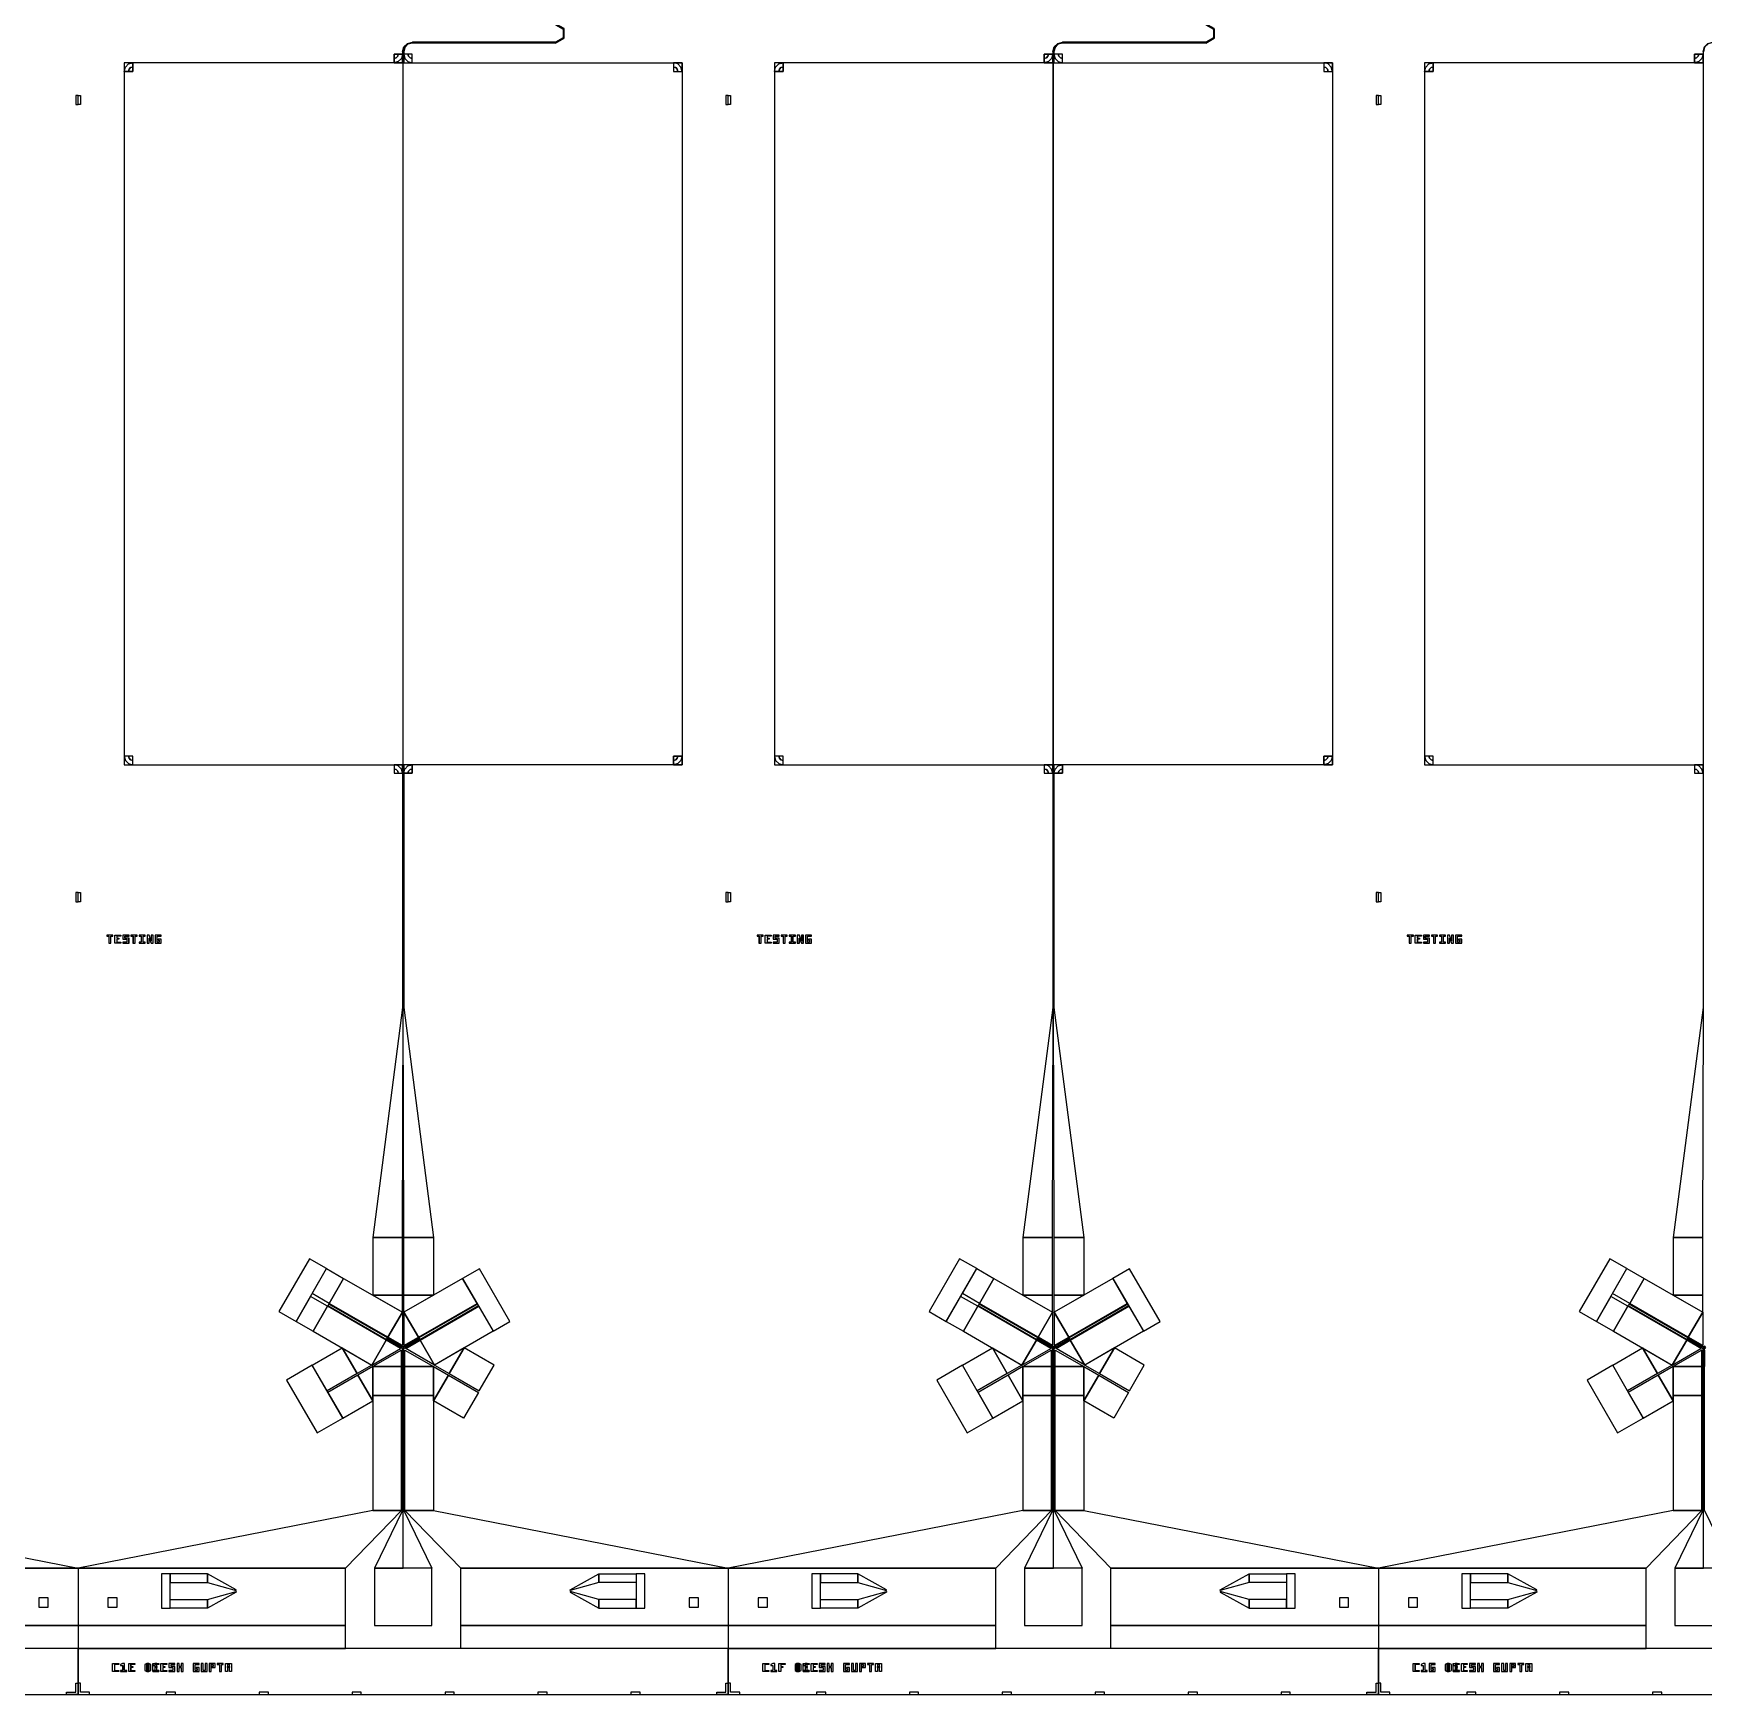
# Model space of a CAD drawing. Extents: x -50899 to 50899, y -48295 to 50898.
# Drawn here: x -14513 to 0, y -24250 to -9814 of the extents above; entities that cross this region are included whole.
import ezdxf

# ---------------------------------------------------------------- set-up
doc = ezdxf.new("R2010")
doc.units = 0

# ---------------------------------------------------------------- blocks, each defined once
blk = doc.blocks.new('C1D')
for points in [[(5550, 13717), (5550, 13797), (5530, 13797), (5530, 13717), (5550, 13717)], [(5550, 6789), (5550, 6869), (5530, 6869), (5530, 6789), (5550, 6789)], [(5818, 6430), (5835, 6430), (5835, 6491), (5852, 6491), (5852, 6500), (5800, 6500), (5800, 6491), (5818, 6491), (5818, 6430), (5818, 6430)], [(5870, 6430), (5870, 6500), (5922, 6500), (5922, 6491), (5888, 6491), (5888, 6474), (5905, 6474), (5905, 6465), (5888, 6465), (5888, 6439), (5922, 6439), (5922, 6430), (5870, 6430), (5870, 6430)], [(5940, 6430), (5992, 6430), (5992, 6474), (5958, 6474), (5958, 6491), (5992, 6491), (5992, 6500), (5940, 6500), (5940, 6465), (5975, 6465), (5975, 6439), (5940, 6439), (5940, 6430), (5940, 6430)], [(6028, 6430), (6045, 6430), (6045, 6491), (6062, 6491), (6062, 6500), (6010, 6500), (6010, 6491), (6028, 6491), (6028, 6430), (6028, 6430)], [(6080, 6430), (6132, 6430), (6132, 6439), (6115, 6439), (6115, 6491), (6132, 6491), (6132, 6500), (6080, 6500), (6080, 6491), (6098, 6491), (6098, 6439), (6080, 6439), (6080, 6430), (6080, 6430)], [(6150, 6430), (6168, 6430), (6168, 6474), (6185, 6430), (6202, 6430), (6202, 6500), (6185, 6500), (6185, 6448), (6168, 6500), (6150, 6500), (6150, 6430), (6150, 6430)], [(6220, 6430), (6272, 6430), (6272, 6465), (6246, 6465), (6246, 6456), (6255, 6456), (6255, 6439), (6238, 6439), (6238, 6491), (6272, 6491), (6272, 6500), (6220, 6500), (6220, 6430), (6220, 6430)], [(3225, 1000), (2740, 1500), (2990, 1500), (5550, 1000), (3225, 1000)], [(3225, 500), (3225, 1000), (5550, 1000), (5550, 500), (3225, 500)], [(5210, 740), (5210, 660), (5290, 660), (5290, 740), (5210, 740)], [(3225, 300), (3225, 500), (5550, 500), (5550, 300), (3225, 300)], [(5550, -100), (5550, 300), (-100, 300), (-100, -100), (5550, -100)], [(6200, 100), (6200, 170), (6252, 170), (6252, 161), (6218, 161), (6218, 144), (6235, 144), (6235, 135), (6218, 135), (6218, 109), (6252, 109), (6252, 100), (6200, 100), (6200, 100)], [(6270, 100), (6270, 170), (6322, 170), (6322, 161), (6288, 161), (6288, 144), (6305, 144), (6305, 135), (6288, 135), (6288, 109), (6322, 109), (6322, 100), (6270, 100), (6270, 100)], [(6340, 100), (6392, 100), (6392, 144), (6358, 144), (6358, 161), (6392, 161), (6392, 170), (6340, 170), (6340, 135), (6375, 135), (6375, 109), (6340, 109), (6340, 100), (6340, 100)], [(6410, 100), (6428, 100), (6428, 135), (6445, 135), (6445, 100), (6462, 100), (6462, 170), (6445, 170), (6445, 144), (6428, 144), (6428, 170), (6410, 170), (6410, 100), (6410, 100)], [(6550, 100), (6602, 100), (6602, 135), (6576, 135), (6576, 126), (6585, 126), (6585, 109), (6568, 109), (6568, 161), (6602, 161), (6602, 170), (6550, 170), (6550, 100), (6550, 100)], [(6620, 100), (6672, 100), (6672, 170), (6655, 170), (6655, 109), (6638, 109), (6638, 170), (6620, 170), (6620, 100), (6620, 100)], [(6690, 100), (6708, 100), (6708, 170), (6690, 170), (6690, 100)], [(6708, 135), (6742, 135), (6742, 170), (6708, 170), (6708, 161), (6725, 161), (6725, 144), (6708, 144), (6708, 135)], [(6778, 100), (6795, 100), (6795, 161), (6812, 161), (6812, 170), (6760, 170), (6760, 161), (6778, 161), (6778, 100), (6778, 100)], [(6830, 100), (6830, 170), (6882, 170), (6882, 100), (6865, 100), (6865, 161), (6848, 161), (6848, 100), (6830, 100)], [(5550, -100), (5450, -100), (5450, -80), (5530, -80), (5530, 0), (5550, 0), (5550, -100)], [(6848, 135), (6848, 144), (6865, 144), (6865, 135), (6848, 135)]]:
    blk.add_lwpolyline(points)
blk = doc.blocks.new('C1E')
for points in [[(4050, 14251), (4123, 14293), (4123, 14378), (4050, 14420), (4050, 14417), (4121, 14376), (4121, 14295), (4050, 14254), (4050, 14251)], [(4050, 14257), (4118, 14296), (4118, 14375), (4050, 14414), (4050, 14411), (4115, 14373), (4115, 14298), (4050, 14260), (4050, 14257)], [(2720, 14176), (2732, 14218), (2763, 14249), (2805, 14260), (2805, 14257), (2764, 14246), (2734, 14216), (2724, 14176), (2720, 14176)], [(2726, 14176), (2737, 14215), (2766, 14244), (2805, 14254), (2805, 14251), (2767, 14241), (2740, 14213), (2730, 14176), (2726, 14176)], [(2805, 14257), (4050, 14257), (4050, 14260), (2805, 14260), (2805, 14257)], [(2805, 14254), (4050, 14254), (4050, 14251), (2805, 14251), (2805, 14254)], [(2724, 7981), (2724, 14081), (301, 14081), (301, 7981), (2724, 7981)], [(301, 14081), (301, 14006), (376, 14006), (376, 14081), (301, 14081)], [(301, 14006), (311, 14043), (338, 14071), (376, 14081), (376, 14043), (357, 14038), (344, 14024), (338, 14006), (301, 14006)], [(2720, 14081), (2720, 14156), (2646, 14156), (2646, 14081), (2720, 14081)], [(2720, 14156), (2710, 14118), (2683, 14091), (2646, 14081), (2646, 14118), (2664, 14123), (2678, 14137), (2683, 14156), (2720, 14156)], [(2683, 14156), (2678, 14137), (2664, 14123), (2646, 14118), (2646, 14156), (2646, 14156), (2646, 14156), (2646, 14156), (2683, 14156)], [(2724, 14081), (2724, 14176), (2720, 14176), (2720, 14081), (2724, 14081)], [(2726, 7981), (2726, 14081), (5149, 14081), (5149, 7981), (2726, 7981)], [(2726, 14081), (2726, 14176), (2730, 14176), (2730, 14081), (2726, 14081)], [(2804, 14081), (2804, 14156), (2730, 14156), (2730, 14081), (2804, 14081)], [(2730, 14156), (2740, 14118), (2767, 14091), (2804, 14081), (2804, 14118), (2786, 14123), (2772, 14137), (2767, 14156), (2730, 14156)], [(2767, 14156), (2772, 14137), (2786, 14123), (2804, 14118), (2804, 14156), (2804, 14156), (2804, 14156), (2804, 14156), (2767, 14156)], [(5074, 14081), (5074, 14006), (5149, 14006), (5149, 14081), (5074, 14081)], [(5149, 14006), (5139, 14043), (5112, 14071), (5074, 14081), (5074, 14043), (5093, 14038), (5106, 14024), (5112, 14006), (5149, 14006)], [(338, 14006), (344, 14024), (357, 14038), (376, 14043), (376, 14006), (376, 14006), (376, 14006), (376, 14006), (338, 14006)], [(5112, 14006), (5106, 14024), (5093, 14038), (5074, 14043), (5074, 14006), (5074, 14006), (5074, 14006), (5074, 14006), (5112, 14006)], [(-100, 13717), (-100, 13797), (-80, 13797), (-80, 13717), (-100, 13717)], [(5550, 13717), (5550, 13797), (5530, 13797), (5530, 13717), (5550, 13717)], [(376, 7981), (376, 8056), (301, 8056), (301, 7981), (376, 7981)], [(301, 8056), (311, 8018), (338, 7991), (376, 7981), (376, 8018), (357, 8023), (344, 8037), (338, 8056), (301, 8056)], [(338, 8056), (344, 8037), (357, 8023), (376, 8018), (376, 8056), (376, 8056), (376, 8056), (376, 8056), (338, 8056)], [(5149, 7981), (5149, 8056), (5074, 8056), (5074, 7981), (5149, 7981)], [(5149, 8056), (5139, 8018), (5112, 7991), (5074, 7981), (5074, 8018), (5093, 8023), (5106, 8037), (5112, 8056), (5149, 8056)], [(5112, 8056), (5106, 8037), (5093, 8023), (5074, 8018), (5074, 8056), (5074, 8056), (5074, 8056), (5074, 8056), (5112, 8056)], [(2646, 7981), (2646, 7906), (2720, 7906), (2720, 7981), (2646, 7981)], [(2720, 7906), (2710, 7943), (2683, 7971), (2646, 7981), (2646, 7943), (2664, 7938), (2678, 7924), (2683, 7906), (2720, 7906)], [(2683, 7906), (2678, 7924), (2664, 7938), (2646, 7943), (2646, 7906), (2646, 7906), (2646, 7906), (2646, 7906), (2683, 7906)], [(2724, 5871), (2724, 7981), (2720, 7981), (2720, 5871), (2724, 5871)], [(2726, 5871), (2726, 7981), (2730, 7981), (2730, 5871), (2726, 5871)], [(2730, 7981), (2730, 7906), (2804, 7906), (2804, 7981), (2730, 7981)], [(2730, 7906), (2740, 7943), (2767, 7971), (2804, 7981), (2804, 7943), (2786, 7938), (2772, 7924), (2767, 7906), (2730, 7906)], [(2767, 7906), (2772, 7924), (2786, 7938), (2804, 7943), (2804, 7906), (2804, 7906), (2804, 7906), (2804, 7906), (2767, 7906)], [(-100, 6789), (-100, 6869), (-80, 6869), (-80, 6789), (-100, 6789)], [(5550, 6789), (5550, 6869), (5530, 6869), (5530, 6789), (5550, 6789)], [(5818, 6430), (5835, 6430), (5835, 6491), (5852, 6491), (5852, 6500), (5800, 6500), (5800, 6491), (5818, 6491), (5818, 6430), (5818, 6430)], [(5870, 6430), (5870, 6500), (5922, 6500), (5922, 6491), (5888, 6491), (5888, 6474), (5905, 6474), (5905, 6465), (5888, 6465), (5888, 6439), (5922, 6439), (5922, 6430), (5870, 6430), (5870, 6430)], [(5940, 6430), (5992, 6430), (5992, 6474), (5958, 6474), (5958, 6491), (5992, 6491), (5992, 6500), (5940, 6500), (5940, 6465), (5975, 6465), (5975, 6439), (5940, 6439), (5940, 6430), (5940, 6430)], [(6028, 6430), (6045, 6430), (6045, 6491), (6062, 6491), (6062, 6500), (6010, 6500), (6010, 6491), (6028, 6491), (6028, 6430), (6028, 6430)], [(6080, 6430), (6132, 6430), (6132, 6439), (6115, 6439), (6115, 6491), (6132, 6491), (6132, 6500), (6080, 6500), (6080, 6491), (6098, 6491), (6098, 6439), (6080, 6439), (6080, 6430), (6080, 6430)], [(6150, 6430), (6168, 6430), (6168, 6474), (6185, 6430), (6202, 6430), (6202, 6500), (6185, 6500), (6185, 6448), (6168, 6500), (6150, 6500), (6150, 6430), (6150, 6430)], [(6220, 6430), (6272, 6430), (6272, 6465), (6246, 6465), (6246, 6456), (6255, 6456), (6255, 6439), (6238, 6439), (6238, 6491), (6272, 6491), (6272, 6500), (6220, 6500), (6220, 6430), (6220, 6430)], [(2718, 3871), (2724, 5871), (2720, 5871), (2460, 3871), (2718, 3871)], [(2732, 3871), (2726, 5871), (2730, 5871), (2990, 3871), (2732, 3871)], [(2718, 3371), (2718, 3871), (2460, 3871), (2460, 3371), (2718, 3371)], [(2732, 3371), (2732, 3871), (2990, 3871), (2990, 3371), (2732, 3371)], [(2059, 3602), (1910, 3688), (1645, 3229), (1794, 3143), (2059, 3602)], [(2083, 3300), (1934, 3386), (2059, 3602), (2208, 3516), (2083, 3300)], [(2592, 3005), (2083, 3300), (2208, 3516), (2718, 3222), (2592, 3005)], [(2858, 3005), (3367, 3300), (3242, 3516), (2732, 3222), (2858, 3005)], [(3507, 3057), (3652, 3141), (3387, 3600), (3242, 3516), (3507, 3057)], [(2068, 3274), (1919, 3360), (1794, 3143), (1943, 3057), (2068, 3274)], [(2718, 3222), (2718, 3371), (2460, 3371), (2718, 3222), (2718, 3222)], [(2732, 3222), (2732, 3371), (2990, 3371), (2732, 3222), (2732, 3222)], [(2578, 2979), (2068, 3274), (1943, 3057), (2452, 2763), (2578, 2979)], [(2589, 2999), (2079, 3293), (2071, 3280), (2581, 2986), (2589, 2999)], [(2718, 2933), (2592, 3005), (2718, 3222), (2718, 2933), (2718, 2933)], [(2732, 2933), (2858, 3005), (2732, 3222), (2732, 2933), (2732, 2933)], [(2869, 2986), (3379, 3280), (3371, 3293), (2861, 2999), (2869, 2986)], [(2872, 2979), (3382, 3274), (3507, 3057), (2998, 2763), (2872, 2979)], [(2324, 2689), (2064, 2539), (1935, 2762), (2195, 2912), (2324, 2689)], [(2452, 2763), (2324, 2689), (2195, 2912), (2452, 2763), (2452, 2763)], [(2702, 2907), (2578, 2979), (2452, 2763), (2702, 2907), (2702, 2907)], [(2710, 2920), (2585, 2992), (2581, 2986), (2706, 2914), (2710, 2920)], [(2710, 2920), (2585, 2992), (2589, 2999), (2714, 2927), (2710, 2920)], [(2725, 2920), (2714, 2927), (2706, 2914), (2718, 2907), (2725, 2920)], [(2725, 2907), (2725, 2920), (2725, 2920), (2718, 2907), (2725, 2907)], [(2732, 2894), (2732, 2907), (2718, 2907), (2718, 2894), (2732, 2894)], [(2732, 2907), (2744, 2914), (2736, 2927), (2725, 2920), (2732, 2907)], [(2725, 2907), (2725, 2920), (2725, 2920), (2732, 2907), (2725, 2907)], [(2740, 2920), (2865, 2992), (2861, 2999), (2736, 2927), (2740, 2920)], [(2740, 2920), (2865, 2992), (2869, 2986), (2744, 2914), (2740, 2920)], [(2748, 2907), (2872, 2979), (2998, 2763), (2748, 2907), (2748, 2907)], [(2998, 2763), (3126, 2689), (3255, 2912), (2998, 2763), (2998, 2763)], [(3126, 2689), (3386, 2539), (3515, 2762), (3255, 2912), (3126, 2689)], [(1935, 2762), (1712, 2633), (1977, 2174), (2200, 2303), (1935, 2762)], [(2710, 2750), (2710, 2894), (2710, 2894), (2460, 2750), (2710, 2750)], [(2725, 2750), (2725, 2894), (2718, 2894), (2718, 2750), (2725, 2750)], [(2725, 2750), (2725, 2894), (2732, 2894), (2732, 2750), (2725, 2750)], [(2740, 2750), (2740, 2894), (2740, 2894), (2990, 2750), (2740, 2750)], [(2331, 2676), (2071, 2526), (2200, 2303), (2460, 2453), (2331, 2676)], [(2460, 2750), (2331, 2676), (2460, 2453), (2460, 2750), (2460, 2750)], [(2710, 2500), (2710, 2750), (2460, 2750), (2460, 2500), (2710, 2500)], [(2732, 2500), (2732, 2750), (2718, 2750), (2718, 2500), (2732, 2500)], [(2740, 2500), (2740, 2750), (2990, 2750), (2990, 2500), (2740, 2500)], [(2990, 2750), (3119, 2676), (2990, 2453), (2990, 2750), (2990, 2750)], [(3119, 2676), (3379, 2526), (3250, 2303), (2990, 2453), (3119, 2676)], [(2710, 1500), (2710, 2500), (2460, 2500), (2460, 1500), (2710, 1500)], [(2732, 1500), (2732, 2500), (2718, 2500), (2718, 1500), (2732, 1500)], [(2740, 1500), (2740, 2500), (2990, 2500), (2990, 1500), (2740, 1500)], [(2225, 1000), (2710, 1500), (2460, 1500), (-100, 1000), (2225, 1000)], [(2725, 1000), (2725, 1500), (2718, 1500), (2475, 1000), (2725, 1000)], [(2725, 1000), (2725, 1500), (2732, 1500), (2975, 1000), (2725, 1000)], [(3225, 1000), (2740, 1500), (2990, 1500), (5550, 1000), (3225, 1000)], [(2225, 500), (2225, 1000), (-100, 1000), (-100, 500), (2225, 500)], [(625, 650), (700, 650), (700, 950), (625, 950), (625, 650)], [(625, 650), (700, 650), (700, 950), (625, 950), (625, 650)], [(700, 875), (1025, 875), (1025, 950), (700, 950), (700, 875)], [(700, 875), (1025, 875), (1025, 950), (700, 950), (700, 875)], [(1025, 875), (1275, 805), (1275, 810), (1025, 950), (1025, 875)], [(1025, 875), (1275, 805), (1275, 810), (1025, 950), (1025, 875)], [(2975, 500), (2975, 1000), (2475, 1000), (2475, 500), (2975, 500)], [(3225, 500), (3225, 1000), (5550, 1000), (5550, 500), (3225, 500)], [(4425, 875), (4175, 805), (4175, 810), (4425, 950), (4425, 875)], [(4425, 875), (4175, 805), (4175, 810), (4425, 950), (4425, 875)], [(4750, 875), (4425, 875), (4425, 950), (4750, 950), (4750, 875)], [(4750, 875), (4425, 875), (4425, 950), (4750, 950), (4750, 875)], [(4825, 950), (4750, 950), (4750, 650), (4825, 650), (4825, 950)], [(4825, 950), (4750, 950), (4750, 650), (4825, 650), (4825, 950)], [(160, 740), (160, 660), (240, 660), (240, 740), (160, 740)], [(1025, 725), (1275, 795), (1275, 790), (1025, 650), (1025, 725)], [(1025, 725), (1275, 795), (1275, 790), (1025, 650), (1025, 725)], [(4425, 725), (4175, 795), (4175, 790), (4425, 650), (4425, 725)], [(4425, 725), (4175, 795), (4175, 790), (4425, 650), (4425, 725)], [(5210, 740), (5210, 660), (5290, 660), (5290, 740), (5210, 740)], [(700, 725), (1025, 725), (1025, 650), (700, 650), (700, 725)], [(700, 725), (1025, 725), (1025, 650), (700, 650), (700, 725)], [(4750, 725), (4425, 725), (4425, 650), (4750, 650), (4750, 725)], [(4750, 725), (4425, 725), (4425, 650), (4750, 650), (4750, 725)], [(2225, 300), (2225, 500), (-100, 500), (-100, 300), (2225, 300)], [(3225, 300), (3225, 500), (5550, 500), (5550, 300), (3225, 300)], [(5550, -100), (5550, 300), (-100, 300), (-100, -100), (5550, -100)], [(200, 100), (200, 170), (252, 170), (252, 161), (218, 161), (218, 109), (252, 109), (252, 100), (200, 100), (200, 100)], [(270, 100), (322, 100), (322, 109), (305, 109), (305, 170), (288, 170), (270, 161), (270, 152), (288, 152), (288, 109), (270, 109), (270, 100), (270, 100)], [(340, 100), (340, 170), (392, 170), (392, 161), (358, 161), (358, 144), (375, 144), (375, 135), (358, 135), (358, 109), (392, 109), (392, 100), (340, 100), (340, 100)], [(6200, 100), (6200, 170), (6252, 170), (6252, 161), (6218, 161), (6218, 144), (6235, 144), (6235, 135), (6218, 135), (6218, 109), (6252, 109), (6252, 100), (6200, 100), (6200, 100)], [(6270, 100), (6270, 170), (6322, 170), (6322, 161), (6288, 161), (6288, 144), (6305, 144), (6305, 135), (6288, 135), (6288, 109), (6322, 109), (6322, 100), (6270, 100), (6270, 100)], [(6340, 100), (6392, 100), (6392, 144), (6358, 144), (6358, 161), (6392, 161), (6392, 170), (6340, 170), (6340, 135), (6375, 135), (6375, 109), (6340, 109), (6340, 100), (6340, 100)], [(6410, 100), (6428, 100), (6428, 135), (6445, 135), (6445, 100), (6462, 100), (6462, 170), (6445, 170), (6445, 144), (6428, 144), (6428, 170), (6410, 170), (6410, 100), (6410, 100)], [(6550, 100), (6602, 100), (6602, 135), (6576, 135), (6576, 126), (6585, 126), (6585, 109), (6568, 109), (6568, 161), (6602, 161), (6602, 170), (6550, 170), (6550, 100), (6550, 100)], [(6620, 100), (6672, 100), (6672, 170), (6655, 170), (6655, 109), (6638, 109), (6638, 170), (6620, 170), (6620, 100), (6620, 100)], [(6690, 100), (6708, 100), (6708, 170), (6690, 170), (6690, 100)], [(6708, 135), (6742, 135), (6742, 170), (6708, 170), (6708, 161), (6725, 161), (6725, 144), (6708, 144), (6708, 135)], [(6778, 100), (6795, 100), (6795, 161), (6812, 161), (6812, 170), (6760, 170), (6760, 161), (6778, 161), (6778, 100), (6778, 100)], [(6830, 100), (6830, 170), (6882, 170), (6882, 100), (6865, 100), (6865, 161), (6848, 161), (6848, 100), (6830, 100)], [(-100, -100), (0, -100), (0, -80), (-80, -80), (-80, 0), (-100, 0), (-100, -100)], [(5550, -100), (5450, -100), (5450, -80), (5530, -80), (5530, 0), (5550, 0), (5550, -100)], [(6848, 135), (6848, 144), (6865, 144), (6865, 135), (6848, 135)], [(667, -100), (747, -100), (747, -80), (667, -80), (667, -100)], [(1474, -100), (1554, -100), (1554, -80), (1474, -80), (1474, -100)], [(2281, -100), (2361, -100), (2361, -80), (2281, -80), (2281, -100)], [(3089, -100), (3169, -100), (3169, -80), (3089, -80), (3089, -100)], [(3896, -100), (3976, -100), (3976, -80), (3896, -80), (3896, -100)], [(4703, -100), (4783, -100), (4783, -80), (4703, -80), (4703, -100)]]:
    blk.add_lwpolyline(points)
blk = doc.blocks.new('C1F')
for points in [[(4050, 14251), (4123, 14293), (4123, 14378), (4050, 14420), (4050, 14417), (4121, 14376), (4121, 14295), (4050, 14254), (4050, 14251)], [(4050, 14257), (4118, 14296), (4118, 14375), (4050, 14414), (4050, 14411), (4115, 14373), (4115, 14298), (4050, 14260), (4050, 14257)], [(2720, 14176), (2732, 14218), (2763, 14249), (2805, 14260), (2805, 14257), (2764, 14246), (2734, 14216), (2724, 14176), (2720, 14176)], [(2726, 14176), (2737, 14215), (2766, 14244), (2805, 14254), (2805, 14251), (2767, 14241), (2740, 14213), (2730, 14176), (2726, 14176)], [(2805, 14257), (4050, 14257), (4050, 14260), (2805, 14260), (2805, 14257)], [(2805, 14254), (4050, 14254), (4050, 14251), (2805, 14251), (2805, 14254)], [(2724, 7981), (2724, 14081), (301, 14081), (301, 7981), (2724, 7981)], [(301, 14081), (301, 14006), (376, 14006), (376, 14081), (301, 14081)], [(301, 14006), (311, 14043), (338, 14071), (376, 14081), (376, 14043), (357, 14038), (344, 14024), (338, 14006), (301, 14006)], [(2720, 14081), (2720, 14156), (2646, 14156), (2646, 14081), (2720, 14081)], [(2720, 14156), (2710, 14118), (2683, 14091), (2646, 14081), (2646, 14118), (2664, 14123), (2678, 14137), (2683, 14156), (2720, 14156)], [(2683, 14156), (2678, 14137), (2664, 14123), (2646, 14118), (2646, 14156), (2646, 14156), (2646, 14156), (2646, 14156), (2683, 14156)], [(2724, 14081), (2724, 14176), (2720, 14176), (2720, 14081), (2724, 14081)], [(2726, 7981), (2726, 14081), (5149, 14081), (5149, 7981), (2726, 7981)], [(2726, 14081), (2726, 14176), (2730, 14176), (2730, 14081), (2726, 14081)], [(2804, 14081), (2804, 14156), (2730, 14156), (2730, 14081), (2804, 14081)], [(2730, 14156), (2740, 14118), (2767, 14091), (2804, 14081), (2804, 14118), (2786, 14123), (2772, 14137), (2767, 14156), (2730, 14156)], [(2767, 14156), (2772, 14137), (2786, 14123), (2804, 14118), (2804, 14156), (2804, 14156), (2804, 14156), (2804, 14156), (2767, 14156)], [(5074, 14081), (5074, 14006), (5149, 14006), (5149, 14081), (5074, 14081)], [(5149, 14006), (5139, 14043), (5112, 14071), (5074, 14081), (5074, 14043), (5093, 14038), (5106, 14024), (5112, 14006), (5149, 14006)], [(338, 14006), (344, 14024), (357, 14038), (376, 14043), (376, 14006), (376, 14006), (376, 14006), (376, 14006), (338, 14006)], [(5112, 14006), (5106, 14024), (5093, 14038), (5074, 14043), (5074, 14006), (5074, 14006), (5074, 14006), (5074, 14006), (5112, 14006)], [(-100, 13717), (-100, 13797), (-80, 13797), (-80, 13717), (-100, 13717)], [(5550, 13717), (5550, 13797), (5530, 13797), (5530, 13717), (5550, 13717)], [(376, 7981), (376, 8056), (301, 8056), (301, 7981), (376, 7981)], [(301, 8056), (311, 8018), (338, 7991), (376, 7981), (376, 8018), (357, 8023), (344, 8037), (338, 8056), (301, 8056)], [(338, 8056), (344, 8037), (357, 8023), (376, 8018), (376, 8056), (376, 8056), (376, 8056), (376, 8056), (338, 8056)], [(5149, 7981), (5149, 8056), (5074, 8056), (5074, 7981), (5149, 7981)], [(5149, 8056), (5139, 8018), (5112, 7991), (5074, 7981), (5074, 8018), (5093, 8023), (5106, 8037), (5112, 8056), (5149, 8056)], [(5112, 8056), (5106, 8037), (5093, 8023), (5074, 8018), (5074, 8056), (5074, 8056), (5074, 8056), (5074, 8056), (5112, 8056)], [(2646, 7981), (2646, 7906), (2720, 7906), (2720, 7981), (2646, 7981)], [(2720, 7906), (2710, 7943), (2683, 7971), (2646, 7981), (2646, 7943), (2664, 7938), (2678, 7924), (2683, 7906), (2720, 7906)], [(2683, 7906), (2678, 7924), (2664, 7938), (2646, 7943), (2646, 7906), (2646, 7906), (2646, 7906), (2646, 7906), (2683, 7906)], [(2724, 5871), (2724, 7981), (2720, 7981), (2720, 5871), (2724, 5871)], [(2726, 5871), (2726, 7981), (2730, 7981), (2730, 5871), (2726, 5871)], [(2730, 7981), (2730, 7906), (2804, 7906), (2804, 7981), (2730, 7981)], [(2730, 7906), (2740, 7943), (2767, 7971), (2804, 7981), (2804, 7943), (2786, 7938), (2772, 7924), (2767, 7906), (2730, 7906)], [(2767, 7906), (2772, 7924), (2786, 7938), (2804, 7943), (2804, 7906), (2804, 7906), (2804, 7906), (2804, 7906), (2767, 7906)], [(-100, 6789), (-100, 6869), (-80, 6869), (-80, 6789), (-100, 6789)], [(5550, 6789), (5550, 6869), (5530, 6869), (5530, 6789), (5550, 6789)], [(5818, 6430), (5835, 6430), (5835, 6491), (5852, 6491), (5852, 6500), (5800, 6500), (5800, 6491), (5818, 6491), (5818, 6430), (5818, 6430)], [(5870, 6430), (5870, 6500), (5922, 6500), (5922, 6491), (5888, 6491), (5888, 6474), (5905, 6474), (5905, 6465), (5888, 6465), (5888, 6439), (5922, 6439), (5922, 6430), (5870, 6430), (5870, 6430)], [(5940, 6430), (5992, 6430), (5992, 6474), (5958, 6474), (5958, 6491), (5992, 6491), (5992, 6500), (5940, 6500), (5940, 6465), (5975, 6465), (5975, 6439), (5940, 6439), (5940, 6430), (5940, 6430)], [(6028, 6430), (6045, 6430), (6045, 6491), (6062, 6491), (6062, 6500), (6010, 6500), (6010, 6491), (6028, 6491), (6028, 6430), (6028, 6430)], [(6080, 6430), (6132, 6430), (6132, 6439), (6115, 6439), (6115, 6491), (6132, 6491), (6132, 6500), (6080, 6500), (6080, 6491), (6098, 6491), (6098, 6439), (6080, 6439), (6080, 6430), (6080, 6430)], [(6150, 6430), (6168, 6430), (6168, 6474), (6185, 6430), (6202, 6430), (6202, 6500), (6185, 6500), (6185, 6448), (6168, 6500), (6150, 6500), (6150, 6430), (6150, 6430)], [(6220, 6430), (6272, 6430), (6272, 6465), (6246, 6465), (6246, 6456), (6255, 6456), (6255, 6439), (6238, 6439), (6238, 6491), (6272, 6491), (6272, 6500), (6220, 6500), (6220, 6430), (6220, 6430)], [(2718, 3871), (2724, 5871), (2720, 5871), (2460, 3871), (2718, 3871)], [(2732, 3871), (2726, 5871), (2730, 5871), (2990, 3871), (2732, 3871)], [(2718, 3371), (2718, 3871), (2460, 3871), (2460, 3371), (2718, 3371)], [(2732, 3371), (2732, 3871), (2990, 3871), (2990, 3371), (2732, 3371)], [(2059, 3602), (1910, 3688), (1645, 3229), (1794, 3143), (2059, 3602)], [(2083, 3300), (1934, 3386), (2059, 3602), (2208, 3516), (2083, 3300)], [(2592, 3005), (2083, 3300), (2208, 3516), (2718, 3222), (2592, 3005)], [(2858, 3005), (3367, 3300), (3242, 3516), (2732, 3222), (2858, 3005)], [(3507, 3057), (3652, 3141), (3387, 3600), (3242, 3516), (3507, 3057)], [(2068, 3274), (1919, 3360), (1794, 3143), (1943, 3057), (2068, 3274)], [(2718, 3222), (2718, 3371), (2460, 3371), (2718, 3222), (2718, 3222)], [(2732, 3222), (2732, 3371), (2990, 3371), (2732, 3222), (2732, 3222)], [(2578, 2979), (2068, 3274), (1943, 3057), (2452, 2763), (2578, 2979)], [(2589, 2999), (2079, 3293), (2071, 3280), (2581, 2986), (2589, 2999)], [(2718, 2933), (2592, 3005), (2718, 3222), (2718, 2933), (2718, 2933)], [(2732, 2933), (2858, 3005), (2732, 3222), (2732, 2933), (2732, 2933)], [(2869, 2986), (3379, 3280), (3371, 3293), (2861, 2999), (2869, 2986)], [(2872, 2979), (3382, 3274), (3507, 3057), (2998, 2763), (2872, 2979)], [(2324, 2689), (2064, 2539), (1935, 2762), (2195, 2912), (2324, 2689)], [(2452, 2763), (2324, 2689), (2195, 2912), (2452, 2763), (2452, 2763)], [(2702, 2907), (2578, 2979), (2452, 2763), (2702, 2907), (2702, 2907)], [(2710, 2920), (2585, 2992), (2581, 2986), (2706, 2914), (2710, 2920)], [(2710, 2920), (2585, 2992), (2589, 2999), (2714, 2927), (2710, 2920)], [(2725, 2920), (2714, 2927), (2706, 2914), (2718, 2907), (2725, 2920)], [(2725, 2907), (2725, 2920), (2725, 2920), (2718, 2907), (2725, 2907)], [(2732, 2894), (2732, 2907), (2718, 2907), (2718, 2894), (2732, 2894)], [(2732, 2907), (2744, 2914), (2736, 2927), (2725, 2920), (2732, 2907)], [(2725, 2907), (2725, 2920), (2725, 2920), (2732, 2907), (2725, 2907)], [(2740, 2920), (2865, 2992), (2861, 2999), (2736, 2927), (2740, 2920)], [(2740, 2920), (2865, 2992), (2869, 2986), (2744, 2914), (2740, 2920)], [(2748, 2907), (2872, 2979), (2998, 2763), (2748, 2907), (2748, 2907)], [(2998, 2763), (3126, 2689), (3255, 2912), (2998, 2763), (2998, 2763)], [(3126, 2689), (3386, 2539), (3515, 2762), (3255, 2912), (3126, 2689)], [(1935, 2762), (1712, 2633), (1977, 2174), (2200, 2303), (1935, 2762)], [(2710, 2750), (2710, 2894), (2710, 2894), (2460, 2750), (2710, 2750)], [(2725, 2750), (2725, 2894), (2718, 2894), (2718, 2750), (2725, 2750)], [(2725, 2750), (2725, 2894), (2732, 2894), (2732, 2750), (2725, 2750)], [(2740, 2750), (2740, 2894), (2740, 2894), (2990, 2750), (2740, 2750)], [(2331, 2676), (2071, 2526), (2200, 2303), (2460, 2453), (2331, 2676)], [(2460, 2750), (2331, 2676), (2460, 2453), (2460, 2750), (2460, 2750)], [(2710, 2500), (2710, 2750), (2460, 2750), (2460, 2500), (2710, 2500)], [(2732, 2500), (2732, 2750), (2718, 2750), (2718, 2500), (2732, 2500)], [(2740, 2500), (2740, 2750), (2990, 2750), (2990, 2500), (2740, 2500)], [(2990, 2750), (3119, 2676), (2990, 2453), (2990, 2750), (2990, 2750)], [(3119, 2676), (3379, 2526), (3250, 2303), (2990, 2453), (3119, 2676)], [(2710, 1500), (2710, 2500), (2460, 2500), (2460, 1500), (2710, 1500)], [(2732, 1500), (2732, 2500), (2718, 2500), (2718, 1500), (2732, 1500)], [(2740, 1500), (2740, 2500), (2990, 2500), (2990, 1500), (2740, 1500)], [(2225, 1000), (2710, 1500), (2460, 1500), (-100, 1000), (2225, 1000)], [(2725, 1000), (2725, 1500), (2718, 1500), (2475, 1000), (2725, 1000)], [(2725, 1000), (2725, 1500), (2732, 1500), (2975, 1000), (2725, 1000)], [(3225, 1000), (2740, 1500), (2990, 1500), (5550, 1000), (3225, 1000)], [(2225, 500), (2225, 1000), (-100, 1000), (-100, 500), (2225, 500)], [(625, 650), (700, 650), (700, 950), (625, 950), (625, 650)], [(625, 650), (700, 650), (700, 950), (625, 950), (625, 650)], [(700, 875), (1025, 875), (1025, 950), (700, 950), (700, 875)], [(700, 875), (1025, 875), (1025, 950), (700, 950), (700, 875)], [(1025, 875), (1275, 805), (1275, 810), (1025, 950), (1025, 875)], [(1025, 875), (1275, 805), (1275, 810), (1025, 950), (1025, 875)], [(2975, 500), (2975, 1000), (2475, 1000), (2475, 500), (2975, 500)], [(3225, 500), (3225, 1000), (5550, 1000), (5550, 500), (3225, 500)], [(4425, 875), (4175, 805), (4175, 810), (4425, 950), (4425, 875)], [(4425, 875), (4175, 805), (4175, 810), (4425, 950), (4425, 875)], [(4750, 875), (4425, 875), (4425, 950), (4750, 950), (4750, 875)], [(4750, 875), (4425, 875), (4425, 950), (4750, 950), (4750, 875)], [(4825, 950), (4750, 950), (4750, 650), (4825, 650), (4825, 950)], [(4825, 950), (4750, 950), (4750, 650), (4825, 650), (4825, 950)], [(160, 740), (160, 660), (240, 660), (240, 740), (160, 740)], [(1025, 725), (1275, 795), (1275, 790), (1025, 650), (1025, 725)], [(1025, 725), (1275, 795), (1275, 790), (1025, 650), (1025, 725)], [(4425, 725), (4175, 795), (4175, 790), (4425, 650), (4425, 725)], [(4425, 725), (4175, 795), (4175, 790), (4425, 650), (4425, 725)], [(5210, 740), (5210, 660), (5290, 660), (5290, 740), (5210, 740)], [(700, 725), (1025, 725), (1025, 650), (700, 650), (700, 725)], [(700, 725), (1025, 725), (1025, 650), (700, 650), (700, 725)], [(4750, 725), (4425, 725), (4425, 650), (4750, 650), (4750, 725)], [(4750, 725), (4425, 725), (4425, 650), (4750, 650), (4750, 725)], [(2225, 300), (2225, 500), (-100, 500), (-100, 300), (2225, 300)], [(3225, 300), (3225, 500), (5550, 500), (5550, 300), (3225, 300)], [(5550, -100), (5550, 300), (-100, 300), (-100, -100), (5550, -100)], [(200, 100), (200, 170), (252, 170), (252, 161), (218, 161), (218, 109), (252, 109), (252, 100), (200, 100), (200, 100)], [(270, 100), (322, 100), (322, 109), (305, 109), (305, 170), (288, 170), (270, 161), (270, 152), (288, 152), (288, 109), (270, 109), (270, 100), (270, 100)], [(340, 100), (340, 170), (392, 170), (392, 161), (358, 161), (358, 144), (375, 144), (375, 135), (358, 135), (358, 100), (340, 100), (340, 100)], [(6200, 100), (6200, 170), (6252, 170), (6252, 161), (6218, 161), (6218, 144), (6235, 144), (6235, 135), (6218, 135), (6218, 109), (6252, 109), (6252, 100), (6200, 100), (6200, 100)], [(6270, 100), (6270, 170), (6322, 170), (6322, 161), (6288, 161), (6288, 144), (6305, 144), (6305, 135), (6288, 135), (6288, 109), (6322, 109), (6322, 100), (6270, 100), (6270, 100)], [(6340, 100), (6392, 100), (6392, 144), (6358, 144), (6358, 161), (6392, 161), (6392, 170), (6340, 170), (6340, 135), (6375, 135), (6375, 109), (6340, 109), (6340, 100), (6340, 100)], [(6410, 100), (6428, 100), (6428, 135), (6445, 135), (6445, 100), (6462, 100), (6462, 170), (6445, 170), (6445, 144), (6428, 144), (6428, 170), (6410, 170), (6410, 100), (6410, 100)], [(6550, 100), (6602, 100), (6602, 135), (6576, 135), (6576, 126), (6585, 126), (6585, 109), (6568, 109), (6568, 161), (6602, 161), (6602, 170), (6550, 170), (6550, 100), (6550, 100)], [(6620, 100), (6672, 100), (6672, 170), (6655, 170), (6655, 109), (6638, 109), (6638, 170), (6620, 170), (6620, 100), (6620, 100)], [(6690, 100), (6708, 100), (6708, 170), (6690, 170), (6690, 100)], [(6708, 135), (6742, 135), (6742, 170), (6708, 170), (6708, 161), (6725, 161), (6725, 144), (6708, 144), (6708, 135)], [(6778, 100), (6795, 100), (6795, 161), (6812, 161), (6812, 170), (6760, 170), (6760, 161), (6778, 161), (6778, 100), (6778, 100)], [(6830, 100), (6830, 170), (6882, 170), (6882, 100), (6865, 100), (6865, 161), (6848, 161), (6848, 100), (6830, 100)], [(-100, -100), (0, -100), (0, -80), (-80, -80), (-80, 0), (-100, 0), (-100, -100)], [(5550, -100), (5450, -100), (5450, -80), (5530, -80), (5530, 0), (5550, 0), (5550, -100)], [(6848, 135), (6848, 144), (6865, 144), (6865, 135), (6848, 135)], [(667, -100), (747, -100), (747, -80), (667, -80), (667, -100)], [(1474, -100), (1554, -100), (1554, -80), (1474, -80), (1474, -100)], [(2281, -100), (2361, -100), (2361, -80), (2281, -80), (2281, -100)], [(3089, -100), (3169, -100), (3169, -80), (3089, -80), (3089, -100)], [(3896, -100), (3976, -100), (3976, -80), (3896, -80), (3896, -100)], [(4703, -100), (4783, -100), (4783, -80), (4703, -80), (4703, -100)]]:
    blk.add_lwpolyline(points)
blk = doc.blocks.new('C1G')
for points in [[(2720, 14176), (2732, 14218), (2763, 14249), (2805, 14260), (2805, 14257), (2764, 14246), (2734, 14216), (2724, 14176), (2720, 14176)], [(2724, 7981), (2724, 14081), (301, 14081), (301, 7981), (2724, 7981)], [(301, 14081), (301, 14006), (376, 14006), (376, 14081), (301, 14081)], [(301, 14006), (311, 14043), (338, 14071), (376, 14081), (376, 14043), (357, 14038), (344, 14024), (338, 14006), (301, 14006)], [(2720, 14081), (2720, 14156), (2646, 14156), (2646, 14081), (2720, 14081)], [(2720, 14156), (2710, 14118), (2683, 14091), (2646, 14081), (2646, 14118), (2664, 14123), (2678, 14137), (2683, 14156), (2720, 14156)], [(2683, 14156), (2678, 14137), (2664, 14123), (2646, 14118), (2646, 14156), (2646, 14156), (2646, 14156), (2646, 14156), (2683, 14156)], [(2724, 14081), (2724, 14176), (2720, 14176), (2720, 14081), (2724, 14081)], [(338, 14006), (344, 14024), (357, 14038), (376, 14043), (376, 14006), (376, 14006), (376, 14006), (376, 14006), (338, 14006)], [(-100, 13717), (-100, 13797), (-80, 13797), (-80, 13717), (-100, 13717)], [(376, 7981), (376, 8056), (301, 8056), (301, 7981), (376, 7981)], [(301, 8056), (311, 8018), (338, 7991), (376, 7981), (376, 8018), (357, 8023), (344, 8037), (338, 8056), (301, 8056)], [(338, 8056), (344, 8037), (357, 8023), (376, 8018), (376, 8056), (376, 8056), (376, 8056), (376, 8056), (338, 8056)], [(2646, 7981), (2646, 7906), (2720, 7906), (2720, 7981), (2646, 7981)], [(2720, 7906), (2710, 7943), (2683, 7971), (2646, 7981), (2646, 7943), (2664, 7938), (2678, 7924), (2683, 7906), (2720, 7906)], [(2683, 7906), (2678, 7924), (2664, 7938), (2646, 7943), (2646, 7906), (2646, 7906), (2646, 7906), (2646, 7906), (2683, 7906)], [(2724, 5871), (2724, 7981), (2720, 7981), (2720, 5871), (2724, 5871)], [(-100, 6789), (-100, 6869), (-80, 6869), (-80, 6789), (-100, 6789)], [(2718, 3871), (2724, 5871), (2720, 5871), (2460, 3871), (2718, 3871)], [(2718, 3371), (2718, 3871), (2460, 3871), (2460, 3371), (2718, 3371)], [(2059, 3602), (1910, 3688), (1645, 3229), (1794, 3143), (2059, 3602)], [(2083, 3300), (1934, 3386), (2059, 3602), (2208, 3516), (2083, 3300)], [(2592, 3005), (2083, 3300), (2208, 3516), (2718, 3222), (2592, 3005)], [(2068, 3274), (1919, 3360), (1794, 3143), (1943, 3057), (2068, 3274)], [(2718, 3222), (2718, 3371), (2460, 3371), (2718, 3222), (2718, 3222)], [(2578, 2979), (2068, 3274), (1943, 3057), (2452, 2763), (2578, 2979)], [(2589, 2999), (2079, 3293), (2071, 3280), (2581, 2986), (2589, 2999)], [(2718, 2933), (2592, 3005), (2718, 3222), (2718, 2933), (2718, 2933)], [(2324, 2689), (2064, 2539), (1935, 2762), (2195, 2912), (2324, 2689)], [(2452, 2763), (2324, 2689), (2195, 2912), (2452, 2763), (2452, 2763)], [(2702, 2907), (2578, 2979), (2452, 2763), (2702, 2907), (2702, 2907)], [(2710, 2920), (2585, 2992), (2581, 2986), (2706, 2914), (2710, 2920)], [(2710, 2920), (2585, 2992), (2589, 2999), (2714, 2927), (2710, 2920)], [(2725, 2920), (2714, 2927), (2706, 2914), (2718, 2907), (2725, 2920)], [(2725, 2907), (2725, 2920), (2725, 2920), (2718, 2907), (2725, 2907)], [(2732, 2894), (2732, 2907), (2718, 2907), (2718, 2894), (2732, 2894)], [(2732, 2907), (2744, 2914), (2736, 2927), (2725, 2920), (2732, 2907)], [(2725, 2907), (2725, 2920), (2725, 2920), (2732, 2907), (2725, 2907)], [(1935, 2762), (1712, 2633), (1977, 2174), (2200, 2303), (1935, 2762)], [(2710, 2750), (2710, 2894), (2710, 2894), (2460, 2750), (2710, 2750)], [(2725, 2750), (2725, 2894), (2718, 2894), (2718, 2750), (2725, 2750)], [(2725, 2750), (2725, 2894), (2732, 2894), (2732, 2750), (2725, 2750)], [(2331, 2676), (2071, 2526), (2200, 2303), (2460, 2453), (2331, 2676)], [(2460, 2750), (2331, 2676), (2460, 2453), (2460, 2750), (2460, 2750)], [(2710, 2500), (2710, 2750), (2460, 2750), (2460, 2500), (2710, 2500)], [(2732, 2500), (2732, 2750), (2718, 2750), (2718, 2500), (2732, 2500)], [(2710, 1500), (2710, 2500), (2460, 2500), (2460, 1500), (2710, 1500)], [(2732, 1500), (2732, 2500), (2718, 2500), (2718, 1500), (2732, 1500)], [(2225, 1000), (2710, 1500), (2460, 1500), (-100, 1000), (2225, 1000)], [(2725, 1000), (2725, 1500), (2718, 1500), (2475, 1000), (2725, 1000)], [(2725, 1000), (2725, 1500), (2732, 1500), (2975, 1000), (2725, 1000)], [(2225, 500), (2225, 1000), (-100, 1000), (-100, 500), (2225, 500)], [(625, 650), (700, 650), (700, 950), (625, 950), (625, 650)], [(625, 650), (700, 650), (700, 950), (625, 950), (625, 650)], [(700, 875), (1025, 875), (1025, 950), (700, 950), (700, 875)], [(700, 875), (1025, 875), (1025, 950), (700, 950), (700, 875)], [(1025, 875), (1275, 805), (1275, 810), (1025, 950), (1025, 875)], [(1025, 875), (1275, 805), (1275, 810), (1025, 950), (1025, 875)], [(2975, 500), (2975, 1000), (2475, 1000), (2475, 500), (2975, 500)], [(160, 740), (160, 660), (240, 660), (240, 740), (160, 740)], [(1025, 725), (1275, 795), (1275, 790), (1025, 650), (1025, 725)], [(1025, 725), (1275, 795), (1275, 790), (1025, 650), (1025, 725)], [(700, 725), (1025, 725), (1025, 650), (700, 650), (700, 725)], [(700, 725), (1025, 725), (1025, 650), (700, 650), (700, 725)], [(2225, 300), (2225, 500), (-100, 500), (-100, 300), (2225, 300)], [(5550, -100), (5550, 300), (-100, 300), (-100, -100), (5550, -100)], [(200, 100), (200, 170), (252, 170), (252, 161), (218, 161), (218, 109), (252, 109), (252, 100), (200, 100), (200, 100)], [(270, 100), (322, 100), (322, 109), (305, 109), (305, 170), (288, 170), (270, 161), (270, 152), (288, 152), (288, 109), (270, 109), (270, 100), (270, 100)], [(340, 100), (392, 100), (392, 135), (366, 135), (366, 126), (375, 126), (375, 109), (358, 109), (358, 161), (392, 161), (392, 170), (340, 170), (340, 100), (340, 100)], [(-100, -100), (0, -100), (0, -80), (-80, -80), (-80, 0), (-100, 0), (-100, -100)], [(667, -100), (747, -100), (747, -80), (667, -80), (667, -100)], [(1474, -100), (1554, -100), (1554, -80), (1474, -80), (1474, -100)], [(2281, -100), (2361, -100), (2361, -80), (2281, -80), (2281, -100)]]:
    blk.add_lwpolyline(points)

msp = doc.modelspace()

# ---------------------------------------------------------------- linework, layer by layer
for points in [[(-13858, -17720), (-13840, -17720), (-13840, -17659), (-13822, -17659), (-13822, -17650), (-13875, -17650), (-13875, -17659), (-13858, -17659), (-13858, -17720), (-13858, -17720)], [(-13805, -17720), (-13805, -17650), (-13752, -17650), (-13752, -17659), (-13788, -17659), (-13788, -17676), (-13770, -17676), (-13770, -17685), (-13788, -17685), (-13788, -17711), (-13752, -17711), (-13752, -17720), (-13805, -17720), (-13805, -17720)], [(-13735, -17720), (-13682, -17720), (-13682, -17676), (-13718, -17676), (-13718, -17659), (-13682, -17659), (-13682, -17650), (-13735, -17650), (-13735, -17685), (-13700, -17685), (-13700, -17711), (-13735, -17711), (-13735, -17720), (-13735, -17720)], [(-13648, -17720), (-13630, -17720), (-13630, -17659), (-13612, -17659), (-13612, -17650), (-13665, -17650), (-13665, -17659), (-13648, -17659), (-13648, -17720), (-13648, -17720)], [(-13595, -17720), (-13542, -17720), (-13542, -17711), (-13560, -17711), (-13560, -17659), (-13542, -17659), (-13542, -17650), (-13595, -17650), (-13595, -17659), (-13578, -17659), (-13578, -17711), (-13595, -17711), (-13595, -17720), (-13595, -17720)], [(-13525, -17720), (-13508, -17720), (-13508, -17676), (-13490, -17720), (-13472, -17720), (-13472, -17650), (-13490, -17650), (-13490, -17702), (-13508, -17650), (-13525, -17650), (-13525, -17720), (-13525, -17720)], [(-13455, -17720), (-13402, -17720), (-13402, -17685), (-13429, -17685), (-13429, -17694), (-13420, -17694), (-13420, -17711), (-13438, -17711), (-13438, -17659), (-13402, -17659), (-13402, -17650), (-13455, -17650), (-13455, -17720), (-13455, -17720)], [(-8208, -17720), (-8190, -17720), (-8190, -17659), (-8172, -17659), (-8172, -17650), (-8225, -17650), (-8225, -17659), (-8208, -17659), (-8208, -17720), (-8208, -17720)], [(-8155, -17720), (-8155, -17650), (-8102, -17650), (-8102, -17659), (-8138, -17659), (-8138, -17676), (-8120, -17676), (-8120, -17685), (-8138, -17685), (-8138, -17711), (-8102, -17711), (-8102, -17720), (-8155, -17720), (-8155, -17720)], [(-8085, -17720), (-8032, -17720), (-8032, -17676), (-8068, -17676), (-8068, -17659), (-8032, -17659), (-8032, -17650), (-8085, -17650), (-8085, -17685), (-8050, -17685), (-8050, -17711), (-8085, -17711), (-8085, -17720), (-8085, -17720)], [(-7998, -17720), (-7980, -17720), (-7980, -17659), (-7962, -17659), (-7962, -17650), (-8015, -17650), (-8015, -17659), (-7998, -17659), (-7998, -17720), (-7998, -17720)], [(-7945, -17720), (-7892, -17720), (-7892, -17711), (-7910, -17711), (-7910, -17659), (-7892, -17659), (-7892, -17650), (-7945, -17650), (-7945, -17659), (-7928, -17659), (-7928, -17711), (-7945, -17711), (-7945, -17720), (-7945, -17720)], [(-7875, -17720), (-7858, -17720), (-7858, -17676), (-7840, -17720), (-7822, -17720), (-7822, -17650), (-7840, -17650), (-7840, -17702), (-7858, -17650), (-7875, -17650), (-7875, -17720), (-7875, -17720)], [(-7805, -17720), (-7752, -17720), (-7752, -17685), (-7779, -17685), (-7779, -17694), (-7770, -17694), (-7770, -17711), (-7788, -17711), (-7788, -17659), (-7752, -17659), (-7752, -17650), (-7805, -17650), (-7805, -17720), (-7805, -17720)], [(-2558, -17720), (-2540, -17720), (-2540, -17659), (-2522, -17659), (-2522, -17650), (-2575, -17650), (-2575, -17659), (-2558, -17659), (-2558, -17720), (-2558, -17720)], [(-2505, -17720), (-2505, -17650), (-2452, -17650), (-2452, -17659), (-2488, -17659), (-2488, -17676), (-2470, -17676), (-2470, -17685), (-2488, -17685), (-2488, -17711), (-2452, -17711), (-2452, -17720), (-2505, -17720), (-2505, -17720)], [(-2435, -17720), (-2382, -17720), (-2382, -17676), (-2418, -17676), (-2418, -17659), (-2382, -17659), (-2382, -17650), (-2435, -17650), (-2435, -17685), (-2400, -17685), (-2400, -17711), (-2435, -17711), (-2435, -17720), (-2435, -17720)], [(-2348, -17720), (-2330, -17720), (-2330, -17659), (-2312, -17659), (-2312, -17650), (-2365, -17650), (-2365, -17659), (-2348, -17659), (-2348, -17720), (-2348, -17720)], [(-2295, -17720), (-2242, -17720), (-2242, -17711), (-2260, -17711), (-2260, -17659), (-2242, -17659), (-2242, -17650), (-2295, -17650), (-2295, -17659), (-2278, -17659), (-2278, -17711), (-2295, -17711), (-2295, -17720), (-2295, -17720)], [(-2225, -17720), (-2208, -17720), (-2208, -17676), (-2190, -17720), (-2172, -17720), (-2172, -17650), (-2190, -17650), (-2190, -17702), (-2208, -17650), (-2225, -17650), (-2225, -17720), (-2225, -17720)], [(-2155, -17720), (-2102, -17720), (-2102, -17685), (-2129, -17685), (-2129, -17694), (-2120, -17694), (-2120, -17711), (-2138, -17711), (-2138, -17659), (-2102, -17659), (-2102, -17650), (-2155, -17650), (-2155, -17720), (-2155, -17720)], [(-13825, -24050), (-13825, -23980), (-13772, -23980), (-13772, -23989), (-13808, -23989), (-13808, -24041), (-13772, -24041), (-13772, -24050), (-13825, -24050), (-13825, -24050)], [(-13755, -24050), (-13702, -24050), (-13702, -24041), (-13720, -24041), (-13720, -23980), (-13738, -23980), (-13755, -23989), (-13755, -23998), (-13738, -23998), (-13738, -24041), (-13755, -24041), (-13755, -24050), (-13755, -24050)], [(-13685, -24050), (-13685, -23980), (-13632, -23980), (-13632, -23989), (-13668, -23989), (-13668, -24006), (-13650, -24006), (-13650, -24015), (-13668, -24015), (-13668, -24041), (-13632, -24041), (-13632, -24050), (-13685, -24050), (-13685, -24050)], [(-13545, -24041), (-13528, -24050), (-13528, -23980), (-13545, -23989), (-13545, -24041)], [(-13528, -24050), (-13510, -24050), (-13492, -24041), (-13492, -23989), (-13510, -23980), (-13528, -23980), (-13528, -23989), (-13510, -23989), (-13510, -24041), (-13528, -24041), (-13528, -24050)], [(-13528, -24041), (-13519, -24041), (-13510, -23993), (-13510, -23989), (-13519, -23989), (-13528, -24037), (-13528, -24041)], [(-13475, -24050), (-13422, -24050), (-13422, -24041), (-13440, -24041), (-13440, -23980), (-13458, -23980), (-13475, -23989), (-13475, -23998), (-13458, -23998), (-13458, -24041), (-13475, -24041), (-13475, -24050), (-13475, -24050)], [(-8175, -24050), (-8175, -23980), (-8122, -23980), (-8122, -23989), (-8158, -23989), (-8158, -24041), (-8122, -24041), (-8122, -24050), (-8175, -24050), (-8175, -24050)], [(-8105, -24050), (-8052, -24050), (-8052, -24041), (-8070, -24041), (-8070, -23980), (-8088, -23980), (-8105, -23989), (-8105, -23998), (-8088, -23998), (-8088, -24041), (-8105, -24041), (-8105, -24050), (-8105, -24050)], [(-8035, -24050), (-8035, -23980), (-7982, -23980), (-7982, -23989), (-8018, -23989), (-8018, -24006), (-8000, -24006), (-8000, -24015), (-8018, -24015), (-8018, -24050), (-8035, -24050), (-8035, -24050)], [(-7895, -24041), (-7878, -24050), (-7878, -23980), (-7895, -23989), (-7895, -24041)], [(-7878, -24050), (-7860, -24050), (-7842, -24041), (-7842, -23989), (-7860, -23980), (-7878, -23980), (-7878, -23989), (-7860, -23989), (-7860, -24041), (-7878, -24041), (-7878, -24050)], [(-7878, -24041), (-7869, -24041), (-7860, -23993), (-7860, -23989), (-7869, -23989), (-7878, -24037), (-7878, -24041)], [(-7825, -24050), (-7772, -24050), (-7772, -24041), (-7790, -24041), (-7790, -23980), (-7808, -23980), (-7825, -23989), (-7825, -23998), (-7808, -23998), (-7808, -24041), (-7825, -24041), (-7825, -24050), (-7825, -24050)], [(-2525, -24050), (-2525, -23980), (-2472, -23980), (-2472, -23989), (-2508, -23989), (-2508, -24041), (-2472, -24041), (-2472, -24050), (-2525, -24050), (-2525, -24050)], [(-2455, -24050), (-2402, -24050), (-2402, -24041), (-2420, -24041), (-2420, -23980), (-2438, -23980), (-2455, -23989), (-2455, -23998), (-2438, -23998), (-2438, -24041), (-2455, -24041), (-2455, -24050), (-2455, -24050)], [(-2385, -24050), (-2332, -24050), (-2332, -24015), (-2359, -24015), (-2359, -24024), (-2350, -24024), (-2350, -24041), (-2368, -24041), (-2368, -23989), (-2332, -23989), (-2332, -23980), (-2385, -23980), (-2385, -24050), (-2385, -24050)], [(-2245, -24041), (-2228, -24050), (-2228, -23980), (-2245, -23989), (-2245, -24041)], [(-2228, -24050), (-2210, -24050), (-2192, -24041), (-2192, -23989), (-2210, -23980), (-2228, -23980), (-2228, -23989), (-2210, -23989), (-2210, -24041), (-2228, -24041), (-2228, -24050)], [(-2228, -24041), (-2219, -24041), (-2210, -23993), (-2210, -23989), (-2219, -23989), (-2228, -24037), (-2228, -24041)], [(-2175, -24050), (-2122, -24050), (-2122, -24041), (-2140, -24041), (-2140, -23980), (-2158, -23980), (-2175, -23989), (-2175, -23998), (-2158, -23998), (-2158, -24041), (-2175, -24041), (-2175, -24050), (-2175, -24050)]]:
    msp.add_lwpolyline(points)

# ---------------------------------------------------------------- block references
for name, p in [('C1D', (-19675, -24150)), ('C1E', (-14025, -24150)), ('C1F', (-8375, -24150)), ('C1G', (-2725, -24150))]:
    msp.add_blockref(name, p)

doc.saveas('drawing.dxf')
